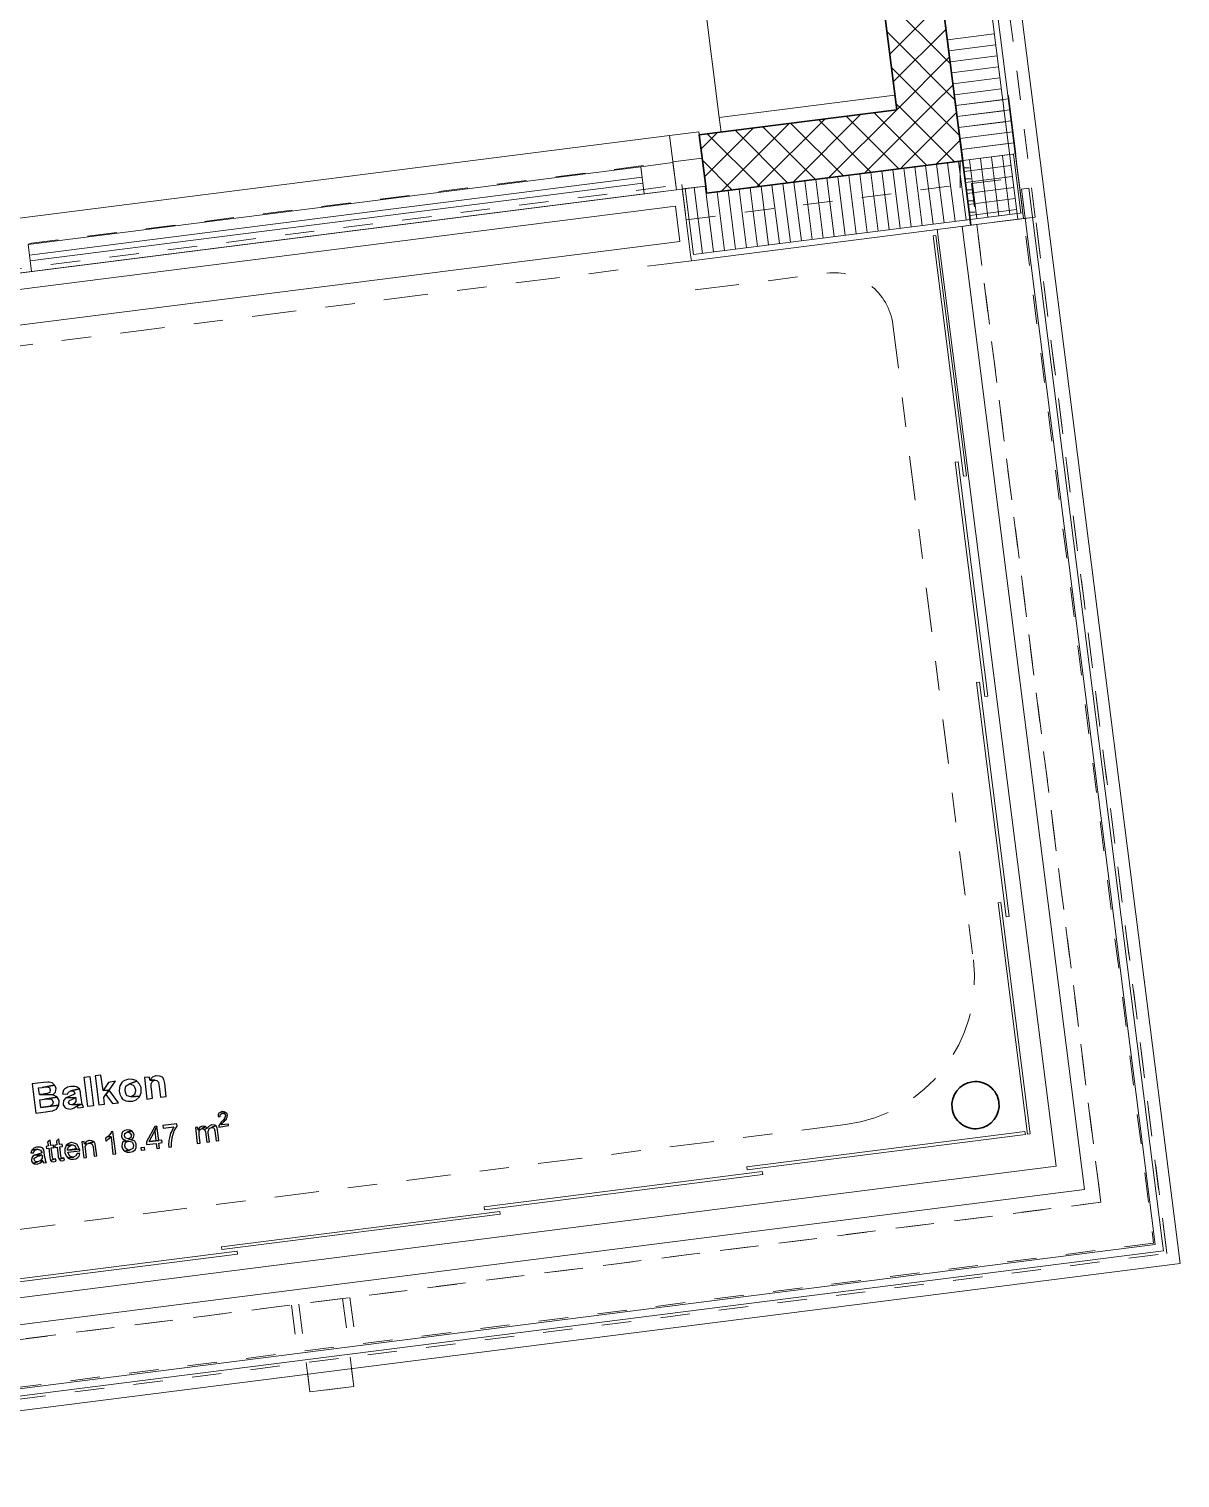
# Model space of a CAD drawing. Header units: metres. Extents: x 2713679.5 to 2713747.3, y 1226017.1 to 1226104.2.
# Drawn here: x 2713743.118 to 2713747.019, y 1226033.05 to 1226037.96 of the extents above; entities that cross this region are included whole.
import ezdxf

# ---------------------------------------------------------------- set-up
doc = ezdxf.new("R2010")
doc.units = ezdxf.units.M
doc.header["$MEASUREMENT"] = 0
for name, pattern in [('Strich 2', [0.141111, 0.070556, -0.070556]), ('Strich 2_1mm', [0.15, 0.1, -0.05]), ('Strichpunkt 3_1_1mm Achsen', [0.25, 0.15, -0.05, 0, -0.05])]:
    doc.linetypes.add(name, pattern=pattern)
doc.layers.add('plangrafiken', color=251, linetype='Continuous')
doc.layers.add('waende_stuetzen', color=250, linetype='Continuous')
doc.layers.add('texte', color=7, linetype='Continuous', true_color=0x000000)

msp = doc.modelspace()

# ---------------------------------------------------------------- linework, layer by layer
at = {"layer": 'plangrafiken', "color": 7, "linetype": 'Continuous', "lineweight": 13}
for p, q in [((2713746.0523, 1226037.7359), (2713745.9768, 1226038.3311)), ((2713745.3815, 1226038.2556), (2713745.4571, 1226037.6603)), ((2713746.0523, 1226037.7359), (2713745.4571, 1226037.6603)), ((2713746.0586, 1226037.6863), (2713746.0523, 1226037.7359)), ((2713745.4571, 1226037.6603), (2713745.4634, 1226037.6107)), ((2713745.4634, 1226037.6107), (2713746.0586, 1226037.6863)), ((2713746.2736, 1226037.4216), (2713746.2736, 1226037.512)), ((2713746.2852, 1226037.4896), (2713746.3053, 1226037.4896)), ((2713746.2899, 1226037.4521), (2713746.3101, 1226037.4521)), ((2713746.2947, 1226037.4146), (2713746.3148, 1226037.4146)), ((2713746.4808, 1226037.4173), (2713746.5056, 1226037.4204)), ((2713746.4808, 1226037.4173), (2713746.9347, 1226033.841)), ((2713746.9595, 1226033.8441), (2713746.5056, 1226037.4204)), ((2713740.8496, 1226036.7934), (2713745.3088, 1226037.3593)), ((2713745.3088, 1226037.3593), (2713745.3239, 1226037.2402)), ((2713746.2994, 1226037.3771), (2713746.3196, 1226037.3771)), ((2713746.1958, 1226037.2803), (2713746.3297, 1226037.2973)), ((2713746.3042, 1226037.3396), (2713746.3244, 1226037.3396)), ((2713746.5987, 1226034.1058), (2713746.1958, 1226037.2803)), ((2713745.3239, 1226037.2402), (2713740.8647, 1226036.6743)), ((2713741.2466, 1226033.4266), (2713746.5987, 1226034.1058)), ((2713746.9347, 1226033.841), (2713741.1858, 1226033.1114)), ((2713741.1889, 1226033.0866), (2713746.9626, 1226033.8193)), ((2713746.9626, 1226033.8193), (2713746.9595, 1226033.8441)), ((2713744.211, 1226033.4197), (2713744.2186, 1226033.3602)), ((2713744.0698, 1226033.3413), (2713744.0622, 1226033.4008)), ((2713744.2186, 1226033.3602), (2713744.0698, 1226033.3413))]:
    msp.add_line(p, q, dxfattribs=at)
at = {"layer": 'plangrafiken', "color": 7, "linetype": 'Continuous', "lineweight": 18}
for p, q in [((2713746.4359, 1226037.7319), (2713746.464, 1226037.5105)), ((2713746.3074, 1226037.3146), (2713746.2822, 1226037.513)), ((2713746.4661, 1226037.3348), (2713746.2901, 1226037.3124)), ((2713746.4884, 1226037.3175), (2713746.2926, 1226037.2926))]:
    msp.add_line(p, q, dxfattribs=at)
at = {"layer": 'plangrafiken', "color": 7, "linetype": 'Continuous', "lineweight": 35}
msp.add_line((2713746.2822, 1226037.513), (2713746.2623, 1226037.5105), dxfattribs=at)
at = {"layer": 'plangrafiken', "color": 7, "linetype": 'Strich 2_1mm', "lineweight": 13}
for p, q in [((2713746.3121, 1226037.4362), (2713746.4708, 1226037.4563)), ((2713746.4708, 1226037.4563), (2713746.9291, 1226033.8453)), ((2713746.7502, 1226033.9839), (2713746.3121, 1226037.4362)), ((2713741.1253, 1226033.2701), (2713746.7502, 1226033.9839)), ((2713746.9291, 1226033.8453), (2713741.1455, 1226033.1113))]:
    msp.add_line(p, q, dxfattribs=at)
at = {"layer": 'plangrafiken', "color": 7, "linetype": 'Strichpunkt 3_1_1mm Achsen', "lineweight": 18}
for p, q in [((2713745.3751, 1226037.0754), (2713745.8215, 1226037.132)), ((2713746.0451, 1226036.9588), (2713746.3183, 1226034.8061)), ((2713745.8852, 1226034.2471), (2713741.5152, 1226033.6925))]:
    msp.add_line(p, q, dxfattribs=at)
for centre, radius, start, end in [((2713745.8467, 1226036.9336), 0.2, 7.2326, 97.2326), ((2713745.8223, 1226034.7431), 0.5, 277.2326, 7.2326)]:
    msp.add_arc(centre, radius, start, end, dxfattribs=at)
at = {"layer": 'texte'}
for points in [[(2713743.3173, 1226034.3087), (2713743.3048, 1226034.4076), (2713743.3236, 1226034.4101), (2713743.3361, 1226034.3112), (2713743.3173, 1226034.3087)], [(2713743.3611, 1226034.4151), (2713743.3423, 1226034.4126), (2713743.3549, 1226034.3137), (2713743.3736, 1226034.3162), (2713743.3711, 1226034.3388), (2713743.3787, 1226034.3488), (2713743.3899, 1226034.3638), (2713743.3686, 1226034.3625)], [(2713743.4563, 1226034.4014), (2713743.4488, 1226034.3988), (2713743.4375, 1226034.3938), (2713743.4325, 1226034.3901), (2713743.4262, 1226034.3788), (2713743.425, 1226034.3726), (2713743.4237, 1226034.36), (2713743.4262, 1226034.35), (2713743.4312, 1226034.3388), (2713743.435, 1226034.3337), (2713743.4463, 1226034.3275), (2713743.4525, 1226034.3262), (2713743.4663, 1226034.3262), (2713743.47, 1226034.3262), (2713743.4813, 1226034.3312), (2713743.4913, 1226034.34), (2713743.4938, 1226034.3438), (2713743.4638, 1226034.3413), (2713743.4625, 1226034.3413), (2713743.45, 1226034.345), (2713743.4475, 1226034.3488), (2713743.4437, 1226034.3613), (2713743.4437, 1226034.3663), (2713743.4463, 1226034.3776), (2713743.4475, 1226034.3788), (2713743.4588, 1226034.3851), (2713743.4838, 1226034.3938), (2713743.4813, 1226034.3963), (2713743.4688, 1226034.4001)], [(2713743.5264, 1226034.4076), (2713743.5088, 1226034.4064), (2713743.5176, 1226034.3337), (2713743.5364, 1226034.3363), (2713743.5326, 1226034.3688), (2713743.5314, 1226034.3738), (2713743.5314, 1226034.3851), (2713743.5364, 1226034.3938), (2713743.5452, 1226034.3976), (2713743.5276, 1226034.3976)], [(2713743.5489, 1226034.4126), (2713743.5464, 1226034.4126), (2713743.5364, 1226034.4076), (2713743.5276, 1226034.3976), (2713743.5452, 1226034.3976), (2713743.5514, 1226034.3963), (2713743.5564, 1226034.3913), (2713743.5564, 1226034.3901), (2713743.5589, 1226034.3763), (2713743.5639, 1226034.34), (2713743.5827, 1226034.3425), (2713743.5777, 1226034.3863), (2713743.5752, 1226034.4001), (2713743.5702, 1226034.4076), (2713743.5614, 1226034.4114)], [(2713743.1671, 1226034.3901), (2713743.1283, 1226034.3851), (2713743.1408, 1226034.2862), (2713743.1746, 1226034.2899), (2713743.1884, 1226034.2924), (2713743.1984, 1226034.2937), (2713743.1996, 1226034.2949), (2713743.2109, 1226034.2999), (2713743.2121, 1226034.3012), (2713743.2184, 1226034.3125), (2713743.2184, 1226034.3125), (2713743.1583, 1226034.305), (2713743.1546, 1226034.3312), (2713743.1708, 1226034.3337), (2713743.2134, 1226034.34), (2713743.2096, 1226034.3425), (2713743.1984, 1226034.3475), (2713743.1984, 1226034.3475), (2713743.1533, 1226034.3488), (2713743.1496, 1226034.3713), (2713743.1621, 1226034.3726), (2713743.2046, 1226034.3813), (2713743.1959, 1226034.3888), (2713743.1859, 1226034.3913), (2713743.1821, 1226034.3913)], [(2713743.2046, 1226034.3813), (2713743.1621, 1226034.3726), (2713743.1671, 1226034.3738), (2713743.1783, 1226034.3751), (2713743.1871, 1226034.3726), (2713743.1896, 1226034.365), (2713743.1884, 1226034.3563), (2713743.1809, 1226034.3525), (2713743.1796, 1226034.3525), (2713743.1658, 1226034.35), (2713743.1533, 1226034.3488), (2713743.1984, 1226034.3475), (2713743.2071, 1226034.3575), (2713743.2071, 1226034.3575), (2713743.2096, 1226034.3701)], [(2713743.2597, 1226034.3763), (2713743.2485, 1226034.3738), (2713743.2384, 1226034.3676), (2713743.2347, 1226034.3638), (2713743.2309, 1226034.3513), (2713743.2485, 1226034.35), (2713743.2522, 1226034.3575), (2713743.2597, 1226034.3613), (2713743.2885, 1226034.3688), (2713743.2785, 1226034.3751), (2713743.2735, 1226034.3763)], [(2713743.2885, 1226034.3688), (2713743.2597, 1226034.3613), (2713743.2697, 1226034.36), (2713743.2735, 1226034.3525), (2713743.2735, 1226034.3513), (2713743.2697, 1226034.3488), (2713743.256, 1226034.3438), (2713743.2535, 1226034.3425), (2713743.2422, 1226034.3375), (2713743.276, 1226034.3388), (2713743.276, 1226034.335), (2713743.276, 1226034.325), (2713743.2722, 1226034.3187), (2713743.2635, 1226034.3137), (2713743.2985, 1226034.3162), (2713743.296, 1226034.33), (2713743.2923, 1226034.3525), (2713743.2923, 1226034.3575)], [(2713743.4112, 1226034.3938), (2713743.3874, 1226034.3901), (2713743.3686, 1226034.3625), (2713743.3899, 1226034.3638)], [(2713743.3899, 1226034.3638), (2713743.3787, 1226034.3488), (2713743.4012, 1226034.3187), (2713743.4212, 1226034.3212)], [(2713743.4838, 1226034.3938), (2713743.4588, 1226034.3851), (2713743.46, 1226034.3851), (2713743.4713, 1226034.3813), (2713743.4738, 1226034.3776), (2713743.4788, 1226034.365), (2713743.4788, 1226034.36), (2713743.475, 1226034.3488), (2713743.475, 1226034.3475), (2713743.4638, 1226034.3413), (2713743.4938, 1226034.3438), (2713743.4976, 1226034.355), (2713743.4976, 1226034.3676), (2713743.4976, 1226034.3726), (2713743.4926, 1226034.3838)], [(2713743.2134, 1226034.34), (2713743.1708, 1226034.3337), (2713743.1783, 1226034.335), (2713743.1896, 1226034.335), (2713743.1959, 1226034.3312), (2713743.1996, 1226034.3237), (2713743.1971, 1226034.315), (2713743.1909, 1226034.31), (2713743.1909, 1226034.31), (2713743.1771, 1226034.3075), (2713743.1583, 1226034.305), (2713743.2184, 1226034.3125), (2713743.2197, 1226034.325), (2713743.2197, 1226034.3287)], [(2713743.2422, 1226034.3375), (2713743.2347, 1226034.3287), (2713743.2334, 1226034.3175), (2713743.2334, 1226034.3137), (2713743.2409, 1226034.3037), (2713743.2459, 1226034.3012), (2713743.2597, 1226034.2999), (2713743.271, 1226034.3037), (2713743.281, 1226034.3112), (2713743.2985, 1226034.3162), (2713743.2985, 1226034.3162), (2713743.2635, 1226034.3137), (2713743.256, 1226034.315), (2713743.2522, 1226034.3225), (2713743.2547, 1226034.3287), (2713743.2647, 1226034.3337), (2713743.276, 1226034.3388)], [(2713743.2985, 1226034.3162), (2713743.281, 1226034.3112), (2713743.281, 1226034.31), (2713743.2835, 1226034.3037), (2713743.3023, 1226034.3062)], [(2713743.773, 1226034.2912), (2713743.7667, 1226034.2887), (2713743.7617, 1226034.2862), (2713743.7592, 1226034.2812), (2713743.7592, 1226034.2749), (2713743.7655, 1226034.2749), (2713743.7655, 1226034.2762), (2713743.7667, 1226034.2824), (2713743.768, 1226034.2824), (2713743.773, 1226034.2862), (2713743.7843, 1226034.2887), (2713743.7793, 1226034.2899)], [(2713743.7843, 1226034.2887), (2713743.773, 1226034.2862), (2713743.7742, 1226034.2862), (2713743.7805, 1226034.2837), (2713743.7805, 1226034.2837), (2713743.7843, 1226034.2787), (2713743.7843, 1226034.2774), (2713743.7818, 1226034.2712), (2713743.7818, 1226034.2699), (2713743.778, 1226034.2649), (2713743.773, 1226034.2586), (2713743.7692, 1226034.2549), (2713743.7655, 1226034.2499), (2713743.7655, 1226034.2499), (2713743.7617, 1226034.2436), (2713743.7617, 1226034.2386), (2713743.7943, 1226034.2436), (2713743.7943, 1226034.2486), (2713743.7692, 1226034.2461), (2713743.7717, 1226034.2499), (2713743.773, 1226034.2511), (2713743.778, 1226034.2561), (2713743.783, 1226034.2624), (2713743.7868, 1226034.2661), (2713743.7868, 1226034.2674), (2713743.7893, 1226034.2724), (2713743.7905, 1226034.2787), (2713743.7893, 1226034.2837)], [(2713743.3862, 1226034.2073), (2713743.3774, 1226034.201), (2713743.3787, 1226034.1923), (2713743.3799, 1226034.1923), (2713743.3874, 1226034.1985), (2713743.3887, 1226034.1985), (2713743.3962, 1226034.2061)], [(2713743.4024, 1226034.2236), (2713743.3962, 1226034.2223), (2713743.3962, 1226034.2198), (2713743.3899, 1226034.2111), (2713743.3862, 1226034.2073), (2713743.3962, 1226034.2061), (2713743.4024, 1226034.1472), (2713743.4125, 1226034.1485)], [(2713743.45, 1226034.2298), (2713743.4425, 1226034.2273), (2713743.435, 1226034.2223), (2713743.4325, 1226034.2173), (2713743.4312, 1226034.2073), (2713743.4312, 1226034.2073), (2713743.435, 1226034.1985), (2713743.4362, 1226034.1985), (2713743.445, 1226034.1935), (2713743.4412, 1226034.1923), (2713743.455, 1226034.191), (2713743.4575, 1226034.191), (2713743.4663, 1226034.1885), (2713743.4688, 1226034.186), (2713743.4725, 1226034.1773), (2713743.4725, 1226034.176), (2713743.47, 1226034.166), (2713743.4675, 1226034.1647), (2713743.4588, 1226034.161), (2713743.4412, 1226034.1572), (2713743.4412, 1226034.1572), (2713743.45, 1226034.1535), (2713743.46, 1226034.1535), (2713743.46, 1226034.1535), (2713743.47, 1226034.156), (2713743.4775, 1226034.1622), (2713743.4813, 1226034.1698), (2713743.4813, 1226034.1785), (2713743.4813, 1226034.1823), (2713743.4763, 1226034.191), (2713743.4738, 1226034.1923), (2713743.465, 1226034.196), (2713743.4663, 1226034.196), (2713743.4538, 1226034.1985), (2713743.4538, 1226034.1985), (2713743.445, 1226034.201), (2713743.4412, 1226034.2086), (2713743.4425, 1226034.2173), (2713743.4513, 1226034.2223), (2713743.4663, 1226034.2261), (2713743.46, 1226034.2286)], [(2713743.4663, 1226034.2261), (2713743.4513, 1226034.2223), (2713743.46, 1226034.2198), (2713743.465, 1226034.2111), (2713743.4625, 1226034.2036), (2713743.4538, 1226034.1985), (2713743.4663, 1226034.196), (2713743.4725, 1226034.2036), (2713743.4738, 1226034.2123), (2713743.4725, 1226034.2186)], [(2713743.5514, 1226034.2424), (2713743.5439, 1226034.2411), (2713743.5164, 1226034.1885), (2713743.5164, 1226034.1798), (2713743.5489, 1226034.1835), (2713743.5514, 1226034.166), (2713743.5602, 1226034.1672), (2713743.5577, 1226034.1848), (2713743.5689, 1226034.186), (2713743.5677, 1226034.1948), (2713743.5577, 1226034.1935), (2713743.5251, 1226034.1898), (2713743.5439, 1226034.2261)], [(2713743.5514, 1226034.2424), (2713743.5439, 1226034.2261), (2713743.5477, 1226034.1923), (2713743.5251, 1226034.1898), (2713743.5577, 1226034.1935)], [(2713743.619, 1226034.2499), (2713743.5714, 1226034.2436), (2713743.5727, 1226034.2348), (2713743.609, 1226034.2399), (2713743.6065, 1226034.2361), (2713743.6027, 1226034.2273), (2713743.5977, 1226034.2186), (2713743.5965, 1226034.2123), (2713743.594, 1226034.2023), (2713743.5915, 1226034.1935), (2713743.5915, 1226034.191), (2713743.5902, 1226034.1798), (2713743.5915, 1226034.171), (2713743.6002, 1226034.1723), (2713743.6002, 1226034.1735), (2713743.6002, 1226034.1835), (2713743.6015, 1226034.1935), (2713743.6027, 1226034.201), (2713743.6052, 1226034.2111), (2713743.609, 1226034.2211), (2713743.6103, 1226034.2261), (2713743.6153, 1226034.2348), (2713743.6203, 1226034.2424)], [(2713743.6891, 1226034.2386), (2713743.6816, 1226034.2374), (2713743.6879, 1226034.1835), (2713743.6979, 1226034.1848), (2713743.6941, 1226034.2123), (2713743.6941, 1226034.2148), (2713743.6941, 1226034.2248), (2713743.6979, 1226034.2311), (2713743.6904, 1226034.2311)], [(2713743.7054, 1226034.2424), (2713743.7054, 1226034.2424), (2713743.6966, 1226034.2386), (2713743.6904, 1226034.2311), (2713743.6979, 1226034.2311), (2713743.7041, 1226034.2336), (2713743.7154, 1226034.2411), (2713743.7154, 1226034.2411)], [(2713743.7154, 1226034.2411), (2713743.7041, 1226034.2336), (2713743.7129, 1226034.2311), (2713743.7217, 1226034.2348)], [(2713743.7379, 1226034.2461), (2713743.7367, 1226034.2461), (2713743.7279, 1226034.2424), (2713743.7217, 1226034.2348), (2713743.7129, 1226034.2311), (2713743.7154, 1226034.2223), (2713743.7204, 1226034.1873), (2713743.7292, 1226034.1885), (2713743.7254, 1226034.2198), (2713743.7254, 1226034.2236), (2713743.7279, 1226034.2323), (2713743.7279, 1226034.2336), (2713743.7367, 1226034.2374), (2713743.7505, 1226034.2436), (2713743.748, 1226034.2449)], [(2713743.7505, 1226034.2436), (2713743.7367, 1226034.2374), (2713743.7417, 1226034.2374), (2713743.7455, 1226034.2336), (2713743.748, 1226034.2261), (2713743.7517, 1226034.1923), (2713743.7617, 1226034.1935), (2713743.7567, 1226034.2298), (2713743.7555, 1226034.2361)], [(2713743.127, 1226034.161), (2713743.1245, 1226034.151), (2713743.1333, 1226034.151), (2713743.137, 1226034.1597), (2713743.137, 1226034.1597), (2713743.1458, 1226034.1635)], [(2713743.1458, 1226034.171), (2713743.1433, 1226034.171), (2713743.1345, 1226034.1672), (2713743.1345, 1226034.1672), (2713743.127, 1226034.161), (2713743.127, 1226034.161), (2713743.1458, 1226034.1635), (2713743.1471, 1226034.1635), (2713743.1571, 1226034.161), (2713743.1608, 1226034.1535), (2713743.1608, 1226034.151), (2713743.1558, 1226034.1497), (2713743.1445, 1226034.146), (2713743.137, 1226034.1435), (2713743.1608, 1226034.1447), (2713743.1621, 1226034.141), (2713743.1621, 1226034.1322), (2713743.1558, 1226034.1247), (2713743.1646, 1226034.1247), (2713743.1671, 1226034.1172), (2713743.1771, 1226034.1184), (2713743.1733, 1226034.1247), (2713743.1733, 1226034.1284), (2713743.1708, 1226034.141), (2713743.1696, 1226034.1535), (2713743.1683, 1226034.1622), (2713743.1646, 1226034.1672), (2713743.1571, 1226034.171), (2713743.1571, 1226034.171)], [(2713743.1896, 1226034.1948), (2713743.1809, 1226034.1873), (2713743.1834, 1226034.1748), (2713743.1758, 1226034.1735), (2713743.1771, 1226034.166), (2713743.1846, 1226034.1672), (2713743.1884, 1226034.136), (2713743.1884, 1226034.1347), (2713743.1909, 1226034.1259), (2713743.2034, 1226034.1297), (2713743.1996, 1226034.1309), (2713743.1984, 1226034.1322), (2713743.1971, 1226034.1372), (2713743.1934, 1226034.1685), (2713743.2021, 1226034.1698), (2713743.2009, 1226034.1773), (2713743.1921, 1226034.176)], [(2713743.2184, 1226034.1985), (2713743.2109, 1226034.191), (2713743.2121, 1226034.1785), (2713743.2059, 1226034.1773), (2713743.2059, 1226034.1698), (2713743.2134, 1226034.171), (2713743.2172, 1226034.1397), (2713743.2172, 1226034.1385), (2713743.2197, 1226034.1297), (2713743.2322, 1226034.1334), (2713743.2284, 1226034.1347), (2713743.2272, 1226034.136), (2713743.2259, 1226034.141), (2713743.2222, 1226034.1723), (2713743.2309, 1226034.1735), (2713743.2297, 1226034.181), (2713743.2209, 1226034.1798)], [(2713743.2434, 1226034.176), (2713743.2422, 1226034.1735), (2713743.2397, 1226034.1647), (2713743.2397, 1226034.1535), (2713743.2397, 1226034.151), (2713743.2434, 1226034.141), (2713743.2497, 1226034.1347), (2713743.2685, 1226034.1372), (2713743.2647, 1226034.1372), (2713743.256, 1226034.1397), (2713743.2535, 1226034.1435), (2713743.2497, 1226034.1535), (2713743.2898, 1226034.1585), (2713743.2898, 1226034.161), (2713743.2885, 1226034.1635), (2713743.2485, 1226034.161), (2713743.2485, 1226034.1635), (2713743.2522, 1226034.1723), (2713743.2535, 1226034.1735), (2713743.2622, 1226034.1785)], [(2713743.261, 1226034.186), (2713743.2597, 1226034.186), (2713743.251, 1226034.1823), (2713743.2434, 1226034.176), (2713743.2622, 1226034.1785), (2713743.266, 1226034.1785), (2713743.2747, 1226034.1748), (2713743.2747, 1226034.1735), (2713743.2785, 1226034.1647), (2713743.2485, 1226034.161), (2713743.2885, 1226034.1635), (2713743.2848, 1226034.1735), (2713743.2798, 1226034.181), (2713743.2798, 1226034.181), (2713743.271, 1226034.1848)], [(2713743.3048, 1226034.1898), (2713743.2973, 1226034.1885), (2713743.3035, 1226034.1347), (2713743.3123, 1226034.136), (2713743.3098, 1226034.166), (2713743.3085, 1226034.1723), (2713743.311, 1226034.1798), (2713743.3123, 1226034.181), (2713743.306, 1226034.1823)], [(2713743.3223, 1226034.1935), (2713743.3211, 1226034.1935), (2713743.3123, 1226034.1898), (2713743.306, 1226034.1823), (2713743.3123, 1226034.181), (2713743.3211, 1226034.1848), (2713743.3386, 1226034.1885), (2713743.3311, 1226034.1923)], [(2713743.3386, 1226034.1885), (2713743.3211, 1226034.1848), (2713743.3273, 1226034.1848), (2713743.3323, 1226034.181), (2713743.3348, 1226034.1723), (2713743.3386, 1226034.1397), (2713743.3474, 1226034.141), (2713743.3436, 1226034.1735), (2713743.3423, 1226034.1823)], [(2713743.4412, 1226034.1923), (2713743.435, 1226034.186), (2713743.4337, 1226034.1835), (2713743.4325, 1226034.1735), (2713743.435, 1226034.1647), (2713743.4412, 1226034.1572), (2713743.4588, 1226034.161), (2713743.4513, 1226034.1622), (2713743.445, 1226034.1672), (2713743.4425, 1226034.1748), (2713743.4425, 1226034.176), (2713743.445, 1226034.186), (2713743.4463, 1226034.1873), (2713743.455, 1226034.191)], [(2713743.4988, 1226034.1597), (2713743.4976, 1226034.1698), (2713743.5076, 1226034.171), (2713743.5088, 1226034.161), (2713743.4988, 1226034.1597)], [(2713743.137, 1226034.1435), (2713743.1308, 1226034.1397), (2713743.127, 1226034.1347), (2713743.1258, 1226034.1272), (2713743.1258, 1226034.1234), (2713743.132, 1226034.1159), (2713743.1471, 1226034.1209), (2713743.1383, 1226034.1222), (2713743.1358, 1226034.1284), (2713743.1358, 1226034.1334), (2713743.1395, 1226034.136), (2713743.1471, 1226034.1397), (2713743.1533, 1226034.141), (2713743.1608, 1226034.1447)], [(2713743.1558, 1226034.1247), (2713743.1471, 1226034.1209), (2713743.132, 1226034.1159), (2713743.1358, 1226034.1147), (2713743.1458, 1226034.1134), (2713743.1458, 1226034.1134), (2713743.1558, 1226034.1172), (2713743.1571, 1226034.1172), (2713743.1646, 1226034.1247)], [(2713743.2071, 1226034.1309), (2713743.2034, 1226034.1297), (2713743.1909, 1226034.1259), (2713743.1946, 1226034.1222), (2713743.2021, 1226034.1209), (2713743.2096, 1226034.1234)], [(2713743.2359, 1226034.1347), (2713743.2322, 1226034.1334), (2713743.2197, 1226034.1297), (2713743.2234, 1226034.1259), (2713743.2322, 1226034.1247), (2713743.2384, 1226034.1272)], [(2713743.281, 1226034.1497), (2713743.281, 1226034.1497), (2713743.276, 1226034.141), (2713743.2685, 1226034.1372), (2713743.2497, 1226034.1347), (2713743.2497, 1226034.1334), (2713743.2585, 1226034.1297), (2713743.2685, 1226034.1297), (2713743.276, 1226034.1309), (2713743.2835, 1226034.136), (2713743.2873, 1226034.1397), (2713743.2898, 1226034.1497)]]:
    msp.add_lwpolyline(points, close=True, dxfattribs=at)
at = {"layer": 'waende_stuetzen', "color": 7, "linetype": 'Continuous', "lineweight": 18}
for p, q in [((2713746.3099, 1226037.2948), (2713743.9984, 1226055.5087)), ((2713746.4884, 1226037.3175), (2713745.6966, 1226043.5574)), ((2713746.4686, 1226037.3149), (2713745.6868, 1226043.4755)), ((2713746.4859, 1226037.3373), (2713746.4608, 1226037.5357)), ((2713745.3416, 1226037.4189), (2713745.3316, 1226037.4176)), ((2713745.3348, 1226037.3928), (2713745.3316, 1226037.4176)), ((2713745.411, 1226037.4277), (2713745.3416, 1226037.4189)), ((2713745.3416, 1226037.4189), (2713745.3699, 1226037.1957)), ((2713745.36, 1226037.1944), (2713745.3348, 1226037.3928)), ((2713745.3724, 1226037.1758), (2713746.4884, 1226037.3175)), ((2713745.4393, 1226037.2045), (2713746.3074, 1226037.3146)), ((2713746.3074, 1226037.3146), (2713746.4859, 1226037.3373)), ((2713746.5281, 1226037.3225), (2713746.3099, 1226037.2948)), ((2713746.4884, 1226037.3175), (2713746.4686, 1226037.3149)), ((2713746.4884, 1226037.3175), (2713746.4859, 1226037.3373)), ((2713745.4393, 1226037.2045), (2713745.3699, 1226037.1957)), ((2713745.3625, 1226037.1746), (2713745.36, 1226037.1944)), ((2713745.3724, 1226037.1758), (2713745.3625, 1226037.1746))]:
    msp.add_line(p, q, dxfattribs=at)
at = {"layer": 'waende_stuetzen', "color": 7, "linetype": 'Continuous', "lineweight": 13}
for p, q in [((2713746.3099, 1226037.2948), (2713745.518, 1226043.5347)), ((2713746.5678, 1226037.3275), (2713745.7759, 1226043.5675)), ((2713745.2885, 1226037.5986), (2713740.8094, 1226037.0302)), ((2713745.3877, 1226037.6112), (2713745.2885, 1226037.5986)), ((2713745.2885, 1226037.5986), (2713745.3118, 1226037.4151)), ((2713745.411, 1226037.4277), (2713745.3877, 1226037.6112)), ((2713745.3001, 1226037.5069), (2713745.191, 1226037.493)), ((2713745.3118, 1226037.4151), (2713745.3001, 1226037.5069)), ((2713745.191, 1226037.493), (2713743.1152, 1226037.2296)), ((2713745.1956, 1226037.4571), (2713743.1197, 1226037.1936)), ((2713745.191, 1226037.493), (2713745.2027, 1226037.4012)), ((2713740.8327, 1226036.8467), (2713745.3118, 1226037.4151)), ((2713743.1223, 1226037.1738), (2713745.1981, 1226037.4372)), ((2713743.1268, 1226037.1378), (2713745.2027, 1226037.4012)), ((2713745.2027, 1226037.4012), (2713745.3118, 1226037.4151)), ((2713745.3118, 1226037.4151), (2713745.411, 1226037.4277)), ((2713747.0185, 1226033.776), (2713746.5678, 1226037.3275)), ((2713746.1914, 1226037.2596), (2713746.1814, 1226037.2583)), ((2713746.1814, 1226037.2583), (2713746.2847, 1226036.4449)), ((2713746.2946, 1226036.4461), (2713746.1914, 1226037.2596)), ((2713746.3099, 1226037.2948), (2713746.2801, 1226037.291)), ((2713746.6943, 1226034.0272), (2713746.2801, 1226037.291)), ((2713743.1268, 1226037.1378), (2713743.1152, 1226037.2296)), ((2713743.0177, 1226037.124), (2713743.1268, 1226037.1378)), ((2713746.2665, 1226036.493), (2713746.2566, 1226036.4917)), ((2713746.2566, 1226036.4917), (2713746.3573, 1226035.6981)), ((2713746.3672, 1226035.6993), (2713746.2665, 1226036.493)), ((2713746.2847, 1226036.4449), (2713746.2946, 1226036.4461)), ((2713746.3391, 1226035.7462), (2713746.3292, 1226035.7449)), ((2713746.3292, 1226035.7449), (2713746.4299, 1226034.9513)), ((2713746.4398, 1226034.9525), (2713746.3391, 1226035.7462)), ((2713746.3573, 1226035.6981), (2713746.3672, 1226035.6993)), ((2713746.4117, 1226034.9993), (2713746.4018, 1226034.9981)), ((2713746.4018, 1226034.9981), (2713746.5012, 1226034.2144)), ((2713746.5111, 1226034.2156), (2713746.4117, 1226034.9993)), ((2713746.4299, 1226034.9513), (2713746.4398, 1226034.9525)), ((2713746.493, 1226034.2234), (2713745.5506, 1226034.1038)), ((2713745.5518, 1226034.0939), (2713746.4943, 1226034.2135)), ((2713746.4943, 1226034.2135), (2713746.493, 1226034.2234)), ((2713746.5012, 1226034.2144), (2713746.5111, 1226034.2156)), ((2713745.6029, 1226034.0883), (2713744.6605, 1226033.9687)), ((2713744.6618, 1226033.9588), (2713745.6042, 1226034.0784)), ((2713745.5506, 1226034.1038), (2713745.5518, 1226034.0939)), ((2713745.6042, 1226034.0784), (2713745.6029, 1226034.0883)), ((2713741.2579, 1226033.3373), (2713746.6943, 1226034.0272)), ((2713744.6605, 1226033.9687), (2713744.6618, 1226033.9588)), ((2713744.7129, 1226033.9531), (2713743.7704, 1226033.8335)), ((2713743.7717, 1226033.8236), (2713744.7141, 1226033.9432)), ((2713744.7141, 1226033.9432), (2713744.7129, 1226033.9531)), ((2713743.8228, 1226033.818), (2713742.8804, 1226033.6984)), ((2713743.7704, 1226033.8335), (2713743.7717, 1226033.8236)), ((2713743.8241, 1226033.8081), (2713743.8228, 1226033.818)), ((2713741.2944, 1226033.0496), (2713747.0185, 1226033.776)), ((2713742.8816, 1226033.6885), (2713743.8241, 1226033.8081))]:
    msp.add_line(p, q, dxfattribs=at)
at = {"layer": 'waende_stuetzen', "color": 7, "linetype": 'Strich 2_1mm', "lineweight": 13}
for p, q in [((2713746.5281, 1226037.3225), (2713745.7362, 1226043.5624)), ((2713745.399, 1226037.5219), (2713740.7216, 1226036.9283)), ((2713745.4141, 1226037.4029), (2713745.399, 1226037.5219)), ((2713746.2822, 1226037.513), (2713745.4141, 1226037.4029)), ((2713746.2923, 1226037.4337), (2713746.2822, 1226037.513)), ((2713740.811, 1226036.859), (2713745.3297, 1226037.4325)), ((2713745.3297, 1226037.4325), (2713745.3449, 1226037.3134)), ((2713745.3449, 1226037.3134), (2713746.2923, 1226037.4337)), ((2713746.4884, 1226037.3175), (2713746.3297, 1226037.2973)), ((2713746.3297, 1226037.2973), (2713746.7502, 1226033.9839)), ((2713746.5083, 1226037.32), (2713746.4884, 1226037.3175)), ((2713746.5281, 1226037.3225), (2713746.5083, 1226037.32)), ((2713746.9738, 1226033.8107), (2713746.5281, 1226037.3225)), ((2713746.9713, 1226033.8305), (2713746.5281, 1226037.3225)), ((2713746.7502, 1226033.9839), (2713741.2642, 1226033.2877)), ((2713746.9738, 1226033.8107), (2713746.9713, 1226033.8305)), ((2713741.2894, 1226033.0893), (2713746.9738, 1226033.8107)), ((2713744.1808, 1226033.6578), (2713744.032, 1226033.6389)), ((2713744.0698, 1226033.3413), (2713744.032, 1226033.6389)), ((2713744.2186, 1226033.3602), (2713744.1808, 1226033.6578)), ((2713744.2186, 1226033.3602), (2713744.0698, 1226033.3413))]:
    msp.add_line(p, q, dxfattribs=at)
at = {"layer": 'waende_stuetzen', "color": 7, "linetype": 'Continuous', "lineweight": 35}
for p, q in [((2713745.5281, 1226043.4554), (2713746.3099, 1226037.2948)), ((2713745.3296, 1226043.4302), (2713746.0586, 1226037.6863)), ((2713746.257, 1226037.7115), (2713746.2822, 1226037.513)), ((2713746.4608, 1226037.5357), (2713746.4356, 1226037.7341)), ((2713746.0586, 1226037.6863), (2713745.389, 1226037.6013)), ((2713745.411, 1226037.4277), (2713745.389, 1226037.6013)), ((2713746.0838, 1226037.4879), (2713746.2822, 1226037.513)), ((2713745.4141, 1226037.4029), (2713746.0838, 1226037.4879)), ((2713745.4141, 1226037.4029), (2713745.411, 1226037.4277))]:
    msp.add_line(p, q, dxfattribs=at)
at = {"layer": 'waende_stuetzen', "color": 18, "linetype": 'Continuous', "lineweight": 0, "true_color": 0x000000}
for p, q in [((2713746.2405, 1226037.8413), (2713746.0096, 1226038.0722)), ((2713746.0347, 1226037.8744), (2713746.2136, 1226038.0533)), ((2713746.2559, 1226037.7199), (2713746.025, 1226037.9508)), ((2713746.0467, 1226037.7803), (2713746.2256, 1226037.9592)), ((2713746.3889, 1226037.9433), (2713746.2301, 1226037.9232)), ((2713746.3936, 1226037.9061), (2713746.2349, 1226037.886)), ((2713746.0587, 1226037.6863), (2713746.2375, 1226037.8651)), ((2713746.3983, 1226037.8689), (2713746.2396, 1226037.8488)), ((2713746.1694, 1226037.7003), (2713746.0404, 1226037.8293)), ((2713746.403, 1226037.8317), (2713746.2443, 1226037.8116)), ((2713746.4077, 1226037.7945), (2713746.249, 1226037.7744)), ((2713746.1802, 1226037.7017), (2713746.2495, 1226037.771)), ((2713746.4125, 1226037.7573), (2713746.2537, 1226037.7372)), ((2713746.0753, 1226037.6884), (2713746.0559, 1226037.7078)), ((2713746.0706, 1226037.5921), (2713746.1802, 1226037.7017)), ((2713746.2714, 1226037.5984), (2713746.1694, 1226037.7003)), ((2713746.437, 1226037.7226), (2713746.2585, 1226037.7)), ((2713746.4172, 1226037.7201), (2713746.2585, 1226037.7)), ((2713745.5848, 1226037.4245), (2713745.8157, 1226037.6555)), ((2713745.7063, 1226037.44), (2713745.9372, 1226037.6709)), ((2713745.9718, 1226037.4737), (2713745.7929, 1226037.6526)), ((2713745.8278, 1226037.4554), (2713746.0586, 1226037.6862)), ((2713746.0659, 1226037.4856), (2713745.887, 1226037.6645)), ((2713746.0713, 1226037.5863), (2713745.9811, 1226037.6764)), ((2713746.0586, 1226037.6862), (2713746.0587, 1226037.6863)), ((2713746.2542, 1226037.5095), (2713746.0753, 1226037.6884)), ((2713746.0825, 1226037.4979), (2713746.2614, 1226037.6768)), ((2713746.4417, 1226037.6854), (2713746.2632, 1226037.6628)), ((2713746.4219, 1226037.6829), (2713746.2632, 1226037.6628)), ((2713746.4465, 1226037.6482), (2713746.2679, 1226037.6256)), ((2713746.4266, 1226037.6457), (2713746.2679, 1226037.6256)), ((2713745.3951, 1226037.553), (2713745.4513, 1226037.6092)), ((2713745.407, 1226037.4589), (2713745.5728, 1226037.6246)), ((2713745.5953, 1226037.4259), (2713745.4164, 1226037.6048)), ((2713745.4634, 1226037.4091), (2713745.6943, 1226037.64)), ((2713745.6894, 1226037.4378), (2713745.5105, 1226037.6167)), ((2713745.7836, 1226037.4498), (2713745.6047, 1226037.6287)), ((2713745.8777, 1226037.4617), (2713745.6988, 1226037.6406)), ((2713745.9493, 1226037.4708), (2713746.0706, 1226037.5921)), ((2713746.4512, 1226037.611), (2713746.2726, 1226037.5884)), ((2713746.4314, 1226037.6085), (2713746.2726, 1226037.5884)), ((2713746.1601, 1226037.4975), (2713746.0713, 1226037.5863)), ((2713746.1923, 1226037.5016), (2713746.2733, 1226037.5827)), ((2713746.4559, 1226037.5738), (2713746.2773, 1226037.5512)), ((2713746.4361, 1226037.5713), (2713746.2773, 1226037.5512)), ((2713745.5012, 1226037.4139), (2713745.3999, 1226037.5152)), ((2713746.0708, 1226037.4862), (2713746.0825, 1226037.4979)), ((2713746.1817, 1226037.2987), (2713746.1565, 1226037.4971)), ((2713746.2189, 1226037.3034), (2713746.1937, 1226037.5018)), ((2713746.2561, 1226037.3081), (2713746.2309, 1226037.5065)), ((2713746.2933, 1226037.3128), (2713746.2681, 1226037.5113)), ((2713746.4606, 1226037.5366), (2713746.2821, 1226037.514)), ((2713746.4408, 1226037.5341), (2713746.2821, 1226037.514)), ((2713746.4455, 1226037.4969), (2713746.2868, 1226037.4768)), ((2713746.3305, 1226037.3176), (2713746.3053, 1226037.516)), ((2713746.3677, 1226037.3223), (2713746.3425, 1226037.5207)), ((2713746.4049, 1226037.327), (2713746.3797, 1226037.5254)), ((2713746.4421, 1226037.3317), (2713746.4169, 1226037.5301)), ((2713746.4793, 1226037.3365), (2713746.4541, 1226037.5349)), ((2713745.7724, 1226037.2468), (2713745.7473, 1226037.4452)), ((2713745.8097, 1226037.2515), (2713745.7845, 1226037.4499)), ((2713745.8469, 1226037.2562), (2713745.8217, 1226037.4546)), ((2713745.8841, 1226037.2609), (2713745.8589, 1226037.4593)), ((2713745.9213, 1226037.2656), (2713745.8961, 1226037.464)), ((2713745.9585, 1226037.2704), (2713745.9333, 1226037.4688)), ((2713745.9957, 1226037.2751), (2713745.9705, 1226037.4735)), ((2713746.0329, 1226037.2798), (2713746.0077, 1226037.4782)), ((2713746.0701, 1226037.2845), (2713746.0449, 1226037.4829)), ((2713746.1073, 1226037.2892), (2713746.0821, 1226037.4877)), ((2713746.1445, 1226037.294), (2713746.1193, 1226037.4924)), ((2713746.4502, 1226037.4597), (2713746.2915, 1226037.4396)), ((2713745.3721, 1226037.4228), (2713745.4004, 1226037.1995)), ((2713745.4093, 1226037.4275), (2713745.4376, 1226037.2043)), ((2713745.4748, 1226037.209), (2713745.4497, 1226037.4074)), ((2713745.512, 1226037.2137), (2713745.4869, 1226037.4121)), ((2713745.5492, 1226037.2184), (2713745.5241, 1226037.4168)), ((2713745.5864, 1226037.2231), (2713745.5613, 1226037.4216)), ((2713745.6236, 1226037.2279), (2713745.5985, 1226037.4263)), ((2713745.6608, 1226037.2326), (2713745.6357, 1226037.431)), ((2713745.698, 1226037.2373), (2713745.6729, 1226037.4357)), ((2713745.7352, 1226037.242), (2713745.7101, 1226037.4404)), ((2713746.455, 1226037.4225), (2713746.2962, 1226037.4024)), ((2713746.4597, 1226037.3853), (2713746.301, 1226037.3652)), ((2713746.4644, 1226037.3481), (2713746.3057, 1226037.328))]:
    msp.add_line(p, q, dxfattribs=at)
at = {"layer": 'waende_stuetzen', "color": 7, "linetype": 'Strichpunkt 3_1_1mm Achsen', "lineweight": 13}
msp.add_line((2713745.3625, 1226037.1746), (2713740.8437, 1226036.6011), dxfattribs=at)
at = {"layer": 'waende_stuetzen', "color": 7, "linetype": 'Strich 2', "lineweight": 13}
for p, q in [((2713744.0072, 1226033.6358), (2713744.0274, 1226033.4771)), ((2713744.2056, 1226033.661), (2713744.2258, 1226033.5022))]:
    msp.add_line(p, q, dxfattribs=at)
at = {"layer": 'waende_stuetzen', "color": 7, "linetype": 'Continuous', "lineweight": 35}
for start, end in [(97.2326, 187.2326), (7.2326, 97.2326), (187.2326, 277.2326), (277.2326, 7.2326)]:
    msp.add_arc((2713746.3254, 1226034.313), 0.08, start, end, dxfattribs=at)

doc.saveas('drawing.dxf')
